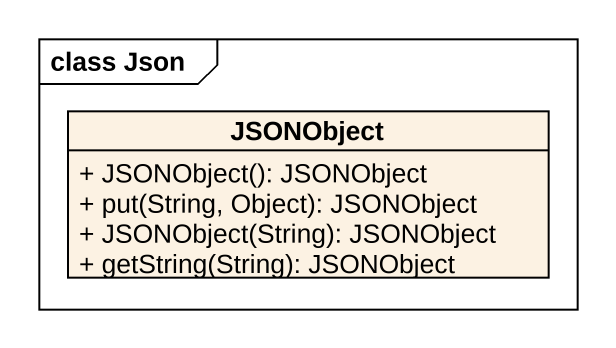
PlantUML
@startuml
mainframe class Json
hide circle
hide empty members
skinparam classAttributeIconSize 0
class JSONObject {
  + JSONObject(): JSONObject
  + put(String, Object): JSONObject
  + JSONObject(String): JSONObject
  + getString(String): JSONObject
}
@enduml
